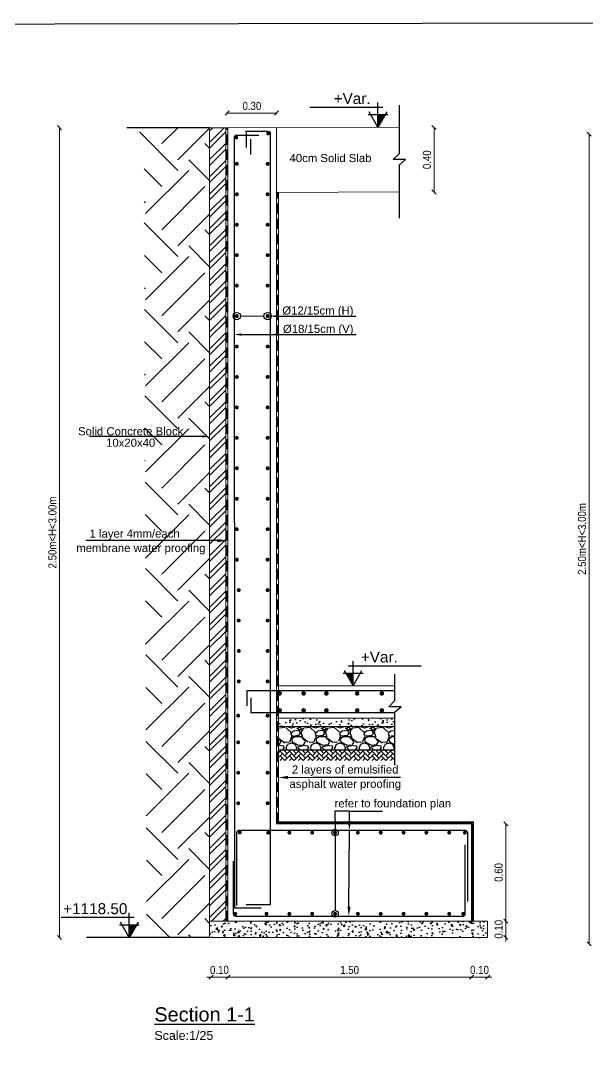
# Model space of a CAD drawing. Header units: metres. Extents: x -55 to 193, y -43 to 92.
# Drawn here: x 130.35 to 144.3, y 38.95 to 64.68 of the extents above; entities that cross this region are included whole.
import ezdxf
from ezdxf import colors
from ezdxf.entities.mleader import LeaderData, LeaderLine
from ezdxf.enums import TextEntityAlignment as Align
from ezdxf.math import Vec2, Vec3

# ---------------------------------------------------------------- set-up
doc = ezdxf.new("R2010")
doc.units = ezdxf.units.M
doc.header["$MEASUREMENT"] = 0
doc.linetypes.add('HIDDEN', pattern=[0.375, 0.25, -0.125])
for name, color, linetype in [('A-LEVELS', 9, 'Continuous'), ('S-BAR', 6, 'Continuous'), ('S-BAR DOT', 6, 'Continuous'), ('S-CONCRETE PLANS', 4, 'Continuous'), ('S-HATCH', 9, 'Continuous'), ('S-Leaders', 137, 'Continuous'), ('S-Steel', 3, 'Continuous'), ('S-SYMPOLS', 6, 'Continuous'), ('S-TEXT SUB TITLE', 2, 'Continuous'), ('S-WATER PROOF', 8, 'HIDDEN')]:
    doc.layers.add(name, color=color, linetype=linetype)
for name, color, linetype, lineweight in [('S-CONCRETE', 2, 'Continuous', 15), ('S-CONCRETE DETAILS', 2, 'Continuous', 15), ('S-DIMENSIONS', 134, 'Continuous', 13), ('S-TEXT-STEEL', 255, 'Continuous', 15)]:
    doc.layers.add(name, color=color, linetype=linetype, lineweight=lineweight)
doc.styles.add('ARIAL', font='arial.ttf')
doc.styles.add('Site 1-200 (m)', font='arial.ttf', dxfattribs={"width": 0.85, "height": 0.2})
doc.styles.get("Standard").update_dxf_attribs({"font": 'arial.ttf'})
doc.styles.add('Tahoma', font='arial.ttf')
doc.linetypes.add('ZIGZAG', pattern='A,0.0001,-0.2,[131,ltypeshp.shx,S=0.2,R=0,X=-0.2,Y=0],-0.4,[131,ltypeshp.shx,S=0.2,R=180,X=0.2,Y=0],-0.2', length=0.8001)
doc.dimstyles.new('1-25--', dxfattribs={"dimtxt": 0.36, "dimasz": 0.1, "dimexe": 0.144, "dimexo": 0.144, "dimgap": 0.072, "dimtad": 1, "dimlfac": 0.25, "dimzin": 1, "dimdsep": 46, "dimtxsty": 'Site 1-200 (m)', "dimblk": 'OBLIQUE', "dimcen": 90, "dimse1": 1, "dimse2": 1, "dimclrd": 256, "dimclrt": 256, "dimadec": 3, "dimazin": 0, "dimtfac": 1, "dimtix": 1, "dimtmove": 2, "dimatfit": 3, "dimfxl": 0.144, "dimtolj": 1, "dimlwd": -1, "dimarcsym": 0})

# ---------------------------------------------------------------- blocks, each defined once
blk = doc.blocks.new('LEV')
at = {"layer": 'A-LEVELS'}
blk.add_hatch(color=254, dxfattribs=at).paths.add_polyline_path([(0.117, 0.203), (0, 0.203), (0, 0)])
for p, q in [((0, 0), (0, 0.405)), ((0.081, 0.324), (-1.119, 0.324)), ((0, 0.203), (-0.162, 0.203)), ((0, 0), (-0.145, 0.251)), ((0.145, 0.251), (0, 0)), ((0.162, 0.203), (0, 0.203))]:
    blk.add_line(p, q, dxfattribs=at)
blk = doc.blocks.new('ELEVATION LEVEL')
at = {"layer": 'A-LEVELS', "xscale": -1}
blk.add_blockref('LEV', (0, 0), dxfattribs=at)
at = {"layer": 'A-LEVELS', "style": 'ARIAL'}
blk.add_attdef('+651.35', (0.113, 0.425), '', height=0.22, rotation=359.9993, dxfattribs=at)
blk = doc.blocks.new('_OBLIQUE')
at = {"color": 0, "linetype": 'ByBlock'}
blk.add_line((-0.5, -0.5), (0.5, 0.5), dxfattribs=at)
blk = doc.blocks.new('*D81')
at = {"layer": 'S-DIMENSIONS', "transparency": 16777216}
blk.add_line((135.447, 41.122), (141.447, 41.122), dxfattribs=at)
at = {"layer": 'S-DIMENSIONS', "transparency": 16777216, "xscale": 0.1, "yscale": 0.1, "zscale": 0.1, "rotation": 180}
blk.add_blockref('_OBLIQUE', (135.447, 41.122), dxfattribs=at)
at = {"layer": 'S-DIMENSIONS', "transparency": 16777216, "xscale": 0.1, "yscale": 0.1, "zscale": 0.1}
blk.add_blockref('_OBLIQUE', (141.447, 41.122), dxfattribs=at)
at = {"layer": 'S-DIMENSIONS', "transparency": 16777216, "insert": (138.447, 41.296), "char_height": 0.2, "attachment_point": 5, "style": 'Site 1-200 (m)'}
blk.add_mtext('\\A1;1.50', dxfattribs=at)
blk = doc.blocks.new('*D82')
at = {"layer": 'S-DIMENSIONS', "transparency": 16777216}
blk.add_line((142.292, 42.499), (142.292, 44.899), dxfattribs=at)
at = {"layer": 'S-DIMENSIONS', "transparency": 16777216, "xscale": 0.1, "yscale": 0.1, "zscale": 0.1}
for p, rotation in [((142.292, 44.899), 90), ((142.292, 42.499), 270)]:
    blk.add_blockref('_OBLIQUE', p, dxfattribs=dict(at, rotation=rotation))
at = {"layer": 'S-DIMENSIONS', "transparency": 16777216, "insert": (142.118, 43.699), "char_height": 0.2, "attachment_point": 5, "rotation": 90, "style": 'Site 1-200 (m)'}
blk.add_mtext('\\A1;0.60', dxfattribs=at)
blk = doc.blocks.new('*D182')
at = {"layer": 'S-DIMENSIONS', "transparency": 16777216}
for p, q in [((135.033, 41.122), (134.933, 41.122)), ((135.447, 41.122), (135.033, 41.122)), ((135.447, 41.122), (135.547, 41.122))]:
    blk.add_line(p, q, dxfattribs=at)
at = {"layer": 'S-DIMENSIONS', "transparency": 16777216, "xscale": 0.1, "yscale": 0.1, "zscale": 0.1}
blk.add_blockref('_OBLIQUE', (135.033, 41.122), dxfattribs=at)
at = {"layer": 'S-DIMENSIONS', "transparency": 16777216, "xscale": 0.1, "yscale": 0.1, "zscale": 0.1, "rotation": 180}
blk.add_blockref('_OBLIQUE', (135.447, 41.122), dxfattribs=at)
at = {"layer": 'S-DIMENSIONS', "transparency": 16777216, "insert": (135.24, 41.296), "char_height": 0.2, "attachment_point": 5, "style": 'Site 1-200 (m)'}
blk.add_mtext('\\A1;0.10', dxfattribs=at)
blk = doc.blocks.new('*D183')
at = {"layer": 'S-DIMENSIONS', "transparency": 16777216}
for p, q in [((142.292, 42.499), (142.292, 42.599)), ((142.292, 42.499), (142.292, 42.099)), ((142.292, 42.099), (142.292, 41.999))]:
    blk.add_line(p, q, dxfattribs=at)
at = {"layer": 'S-DIMENSIONS', "transparency": 16777216, "xscale": 0.1, "yscale": 0.1, "zscale": 0.1}
for p, rotation in [((142.292, 42.499), 270), ((142.292, 42.099), 90)]:
    blk.add_blockref('_OBLIQUE', p, dxfattribs=dict(at, rotation=rotation))
at = {"layer": 'S-DIMENSIONS', "transparency": 16777216, "insert": (142.118, 42.299), "char_height": 0.2, "attachment_point": 5, "rotation": 90, "style": 'Site 1-200 (m)'}
blk.add_mtext('\\A1;0.10', dxfattribs=at)
blk = doc.blocks.new('*D228')
at = {"layer": 'S-DIMENSIONS', "transparency": 16777216}
for p, q in [((141.447, 41.122), (141.347, 41.122)), ((141.447, 41.122), (141.847, 41.122)), ((141.847, 41.122), (141.947, 41.122))]:
    blk.add_line(p, q, dxfattribs=at)
at = {"layer": 'S-DIMENSIONS', "transparency": 16777216, "xscale": 0.1, "yscale": 0.1, "zscale": 0.1}
blk.add_blockref('_OBLIQUE', (141.447, 41.122), dxfattribs=at)
at = {"layer": 'S-DIMENSIONS', "transparency": 16777216, "xscale": 0.1, "yscale": 0.1, "zscale": 0.1, "rotation": 180}
blk.add_blockref('_OBLIQUE', (141.847, 41.122), dxfattribs=at)
at = {"layer": 'S-DIMENSIONS', "transparency": 16777216, "insert": (141.647, 41.296), "char_height": 0.2, "attachment_point": 5, "style": 'Site 1-200 (m)'}
blk.add_mtext('\\A1;0.10', dxfattribs=at)
blk = doc.blocks.new('*D229')
at = {"layer": 'S-DIMENSIONS', "transparency": 16777216}
blk.add_line((144.346, 41.939), (144.346, 61.885), dxfattribs=at)
at = {"layer": 'S-DIMENSIONS', "transparency": 16777216, "xscale": 0.1, "yscale": 0.1, "zscale": 0.1}
for p, rotation in [((144.346, 61.885), 90), ((144.346, 41.939), 270)]:
    blk.add_blockref('_OBLIQUE', p, dxfattribs=dict(at, rotation=rotation))
at = {"layer": 'S-DIMENSIONS', "transparency": 16777216, "insert": (144.172, 51.912), "char_height": 0.2, "attachment_point": 5, "rotation": 90, "style": 'Site 1-200 (m)'}
blk.add_mtext('\\A1;2.50m<H<3.00m', dxfattribs=at)
blk = doc.blocks.new('*D230')
at = {"layer": 'S-DIMENSIONS', "transparency": 16777216}
blk.add_line((131.301, 42.099), (131.301, 62.045), dxfattribs=at)
at = {"layer": 'S-DIMENSIONS', "transparency": 16777216, "xscale": 0.1, "yscale": 0.1, "zscale": 0.1}
for p, rotation in [((131.301, 62.045), 90), ((131.301, 42.099), 270)]:
    blk.add_blockref('_OBLIQUE', p, dxfattribs=dict(at, rotation=rotation))
at = {"layer": 'S-DIMENSIONS', "transparency": 16777216, "insert": (131.127, 52.072), "char_height": 0.2, "attachment_point": 5, "rotation": 90, "style": 'Site 1-200 (m)'}
blk.add_mtext('\\A1;2.50m<H<3.00m', dxfattribs=at)
blk = doc.blocks.new('*D242')
at = {"layer": 'S-DIMENSIONS', "transparency": 16777216}
blk.add_line((135.433, 62.406), (136.647, 62.406), dxfattribs=at)
at = {"layer": 'S-DIMENSIONS', "transparency": 16777216, "xscale": 0.1, "yscale": 0.1, "zscale": 0.1, "rotation": 180}
blk.add_blockref('_OBLIQUE', (135.433, 62.406), dxfattribs=at)
at = {"layer": 'S-DIMENSIONS', "transparency": 16777216, "xscale": 0.1, "yscale": 0.1, "zscale": 0.1}
blk.add_blockref('_OBLIQUE', (136.647, 62.406), dxfattribs=at)
at = {"layer": 'S-DIMENSIONS', "transparency": 16777216, "insert": (136.04, 62.58), "char_height": 0.2, "attachment_point": 5, "style": 'Site 1-200 (m)'}
blk.add_mtext('\\A1;0.30', dxfattribs=at)
blk = doc.blocks.new('*D244')
at = {"layer": 'S-DIMENSIONS', "transparency": 16777216}
blk.add_line((140.526, 60.461), (140.526, 62.048), dxfattribs=at)
at = {"layer": 'S-DIMENSIONS', "transparency": 16777216, "xscale": 0.1, "yscale": 0.1, "zscale": 0.1}
for p, rotation in [((140.526, 62.048), 90), ((140.526, 60.461), 270)]:
    blk.add_blockref('_OBLIQUE', p, dxfattribs=dict(at, rotation=rotation))
at = {"layer": 'S-DIMENSIONS', "transparency": 16777216, "insert": (140.352, 61.255), "char_height": 0.2, "attachment_point": 5, "rotation": 90, "style": 'Site 1-200 (m)'}
blk.add_mtext('\\A1;0.40', dxfattribs=at)

msp = doc.modelspace()

# ---------------------------------------------------------------- hatches: boundary and pattern name
at = {"layer": 'S-HATCH'}
h = msp.add_hatch(dxfattribs=at)
h.set_pattern_fill('EARTH', color=256, scale=6, angle=45)
h.set_pattern_definition([(45, (-6844.9278, -15.1138), (2e-16, 2.12132034), [1.5, -1.5]), (45, (-6845.3255, -14.716), (2e-16, 2.12132034), [1.5, -1.5]), (45, (-6845.7233, -14.3183), (2e-16, 2.12132034), [1.5, -1.5]), (135, (-6845.7233, -14.0531), (-2.12132034, 4e-16), [1.5, -1.5]), (135, (-6845.3255, -13.6554), (-2.12132034, 4e-16), [1.5, -1.5]), (135, (-6844.9278, -13.2576), (-2.12132034, 4e-16), [1.5, -1.5])])
h.paths.add_polyline_path([(133.382, 61.744), (133.447, 42.099), (134.997, 42.099), (134.997, 62.045), (133.208, 62.045), (133.382, 61.74)])
h = msp.add_hatch(dxfattribs=at)
h.set_pattern_fill('ANSI32', color=256, scale=0.8, style=0)
h.set_pattern_definition([(45, (0.54276, 91.8417), (-0.21213203, 0.21213203), []), (45, (0.68418, 91.8417), (-0.21213203, 0.21213203), [])])
h.paths.add_polyline_path([(135.397, 62.045), (134.997, 62.045), (134.997, 42.499), (135.397, 42.499)])
h = msp.add_hatch(dxfattribs=at)
h.set_pattern_fill('AR-CONC', color=256, scale=0.05, style=0)
h.set_pattern_definition([(50, (-216881.08423, -200734.4798), (0.3586300913, -0.0313760675), [0.0375, -0.4125]), (355, (-216881.08423, -200734.4798), (-0.0693756668, 0.37609606685), [0.03, -0.33]), (100.45144446, (-216881.05434, -200734.4824), (0.28925442336, 0.3447199955), [0.031870096, -0.350571056]), (46.1842, (-216881.08423, -200734.3798), (0.53362066534, -0.0827596404), [0.05625, -0.61875]), (96.6356355, (-216881.03976, -200734.3867), (0.4673309728, 0.4870593004), [0.047805171, -0.52585688]), (351.184164, (-216881.0842, -200734.3798), (0.4673309725, 0.4870593001), [0.045, -0.4950000005]), (21, (-216881.03423, -200734.4048), (0.29845352606, -0.20130944533), [0.0375, -0.4125]), (326, (-216881.03423, -200734.4048), (0.12165766596, 0.36257502252), [0.03, -0.33]), (71.45144474, (-216881.00935, -200734.42157), (0.42011118836, 0.1612655764), [0.031870095, -0.350571056]), (37.5, (-216881.08423, -200734.47979), (0.00607992766, 0.166446926916), [0, -0.326, 0, -0.335, 0, -0.33125]), (7.5, (-216881.08423, -200734.4798), (0.13153476872, 0.19720585594), [0, -0.191, 0, -0.3185, 0, -0.12625]), (327.5, (-216881.19573, -200734.47979), (0.266911218086, -0.01127743587), [0, -0.125, 0, -0.39, 0, -0.5175]), (317.5, (-216881.24573, -200734.4798), (0.29159308467, 0.05005249117), [0, -0.1625, 0, -0.259, 0, -0.3675])])
h.paths.add_polyline_path([(136.697, 47.293), (139.561, 47.293), (139.561, 47.493), (136.697, 47.493)])
h = msp.add_hatch(dxfattribs=at)
h.set_pattern_fill('GRAVEL', color=256, scale=0.6, style=0)
h.set_pattern_definition([(311.9872, (540.37464, 250.76538), (4.7999989393, -5.400000805), [0.0807216, -7.9914528]), (355.0303, (540.42864, 250.70538), (-7.2000006309, 0.5999947842), [0.1385208, -13.713555]), (47.4896, (540.56664, 250.69338), (-5.999994431, -6.6000052043), [0.0976728, -9.6696192]), (272.7263, (540.80064, 250.54338), (-0.5999976106, 12.000000177), [0.1261428, -12.4881348]), (247.1663, (540.80664, 250.41738), (3.0000059433, 7.199997847), [0.123693, -12.2456238]), (182.7263, (540.75864, 250.30338), (12.000000177, 0.5999976106), [0.1261428, -12.4881348]), (142.3058, (540.632639, 250.29738), (7.8000044074, -5.9999942431), [0.1668174, -16.5149094]), (107.7447, (540.500639, 250.39938), (-4.2000064576, 13.1999977387), [0.1574928, -15.5917926]), (58.5704, (540.45264, 250.54938), (4.8000049405, 7.7999970219), [0.12657, -12.5304438]), (4.7636, (540.51864, 250.65738), (-6.600000568, -0.5999949196), [0.1444992, -7.0804578]), (317.6026, (540.662639, 250.66938), (7.20000441064, -6.5999952492), [0.1868688, -18.500025]), (41.1859, (540.20664, 250.53738), (4.200001768, 3.599998388), [0.0637806, -6.3143064]), (8.5308, (540.25464, 250.57938), (-7.7999989709, -1.200004746), [0.1213422, -12.0129066]), (315, (540.37464, 250.5974), (1e-16, -0.6000002), [0.0848526, -0.7636752]), (336.8014, (540.41664, 250.66938), (-2.999999838, 1.200000795), [0.0456948, -4.523769]), (248.1986, (540.45864, 250.65138), (0.599999946, 1.800000164), [0.0646218, -3.1664772]), (149.0362, (540.43464, 250.59138), (-1.799998813, 1.20000149), [0.1049574, -3.3936138]), (18.4349, (540.34464, 250.64538), (-1.20000026, -0.59999904), [0.0758946, -1.8214722]), (163.6105, (540.80664, 250.65138), (-6.000001319, 1.799995626), [0.10632, -10.525707]), (109.6538, (540.70464, 250.68138), (2.3999971484, -6.6000012814), [0.0891966, -8.8304448]), (246.8014, (540.34464, 250.76538), (1.200000795, 2.999999838), [0.091389, -4.4780748]), (196.3895, (540.30864, 250.68138), (6.000001319, 1.799995626), [0.10632, -10.525707]), (200.556, (540.80664, 250.27938), (3.000001107, 1.199997598), [0.102528, -5.0238744]), (245.2249, (540.71064, 250.24338), (2.9999953135, 6.600002053), [0.0859068, -8.5047858]), (113.1986, (540.33864, 250.16538), (-1.200000795, 2.999999838), [0.091389, -4.4780748]), (162.646, (540.30264, 250.24938), (7.8000012115, -2.3999967014), [0.1005786, -9.9572544]), (110.556, (540.63264, 250.16538), (1.199997598, -3.000001107), [0.051264, -5.0751384]), (78.6901, (540.37464, 250.16538), (0.59999858, 2.40000045), [0.030594, -3.0288174]), (14.0362, (540.38064, 250.19538), (-1.800000328, -0.599998834), [0.123693, -2.35017]), (353.991, (540.50064, 250.22538), (-5.9999998505, 0.5999995905), [0.11463, -11.3483538]), (236.3099, (540.43464, 250.53738), (0.6000008, 1.199999735), [0.0865332, -2.0767974]), (186.8428, (540.386639, 250.46538), (-10.1999996193, -1.2000047988), [0.1510764, -14.9565378]), (119.0546, (540.23664, 250.44738), (2.400000016, -4.200000231), [0.0617736, -6.1156044]), (90, (540.20664, 250.5014), (0.6, 0.6), [0.036, -0.564]), (59.7436, (540.51264, 250.24338), (-2.399996932, -4.2000014735), [0.0833544, -8.252112]), (131.9872, (540.55464, 250.31538), (-4.7999989393, 5.400000805), [0.1614432, -7.9107312]), (180, (540.44664, 250.4354), (-0.6, 0.6), [0.156, -0.444]), (214.6952, (540.29064, 250.43538), (5.9999965554, 4.2000051658), [0.0948684, -9.3919644]), (285.9454, (540.21264, 250.38138), (0.599999934, -2.400000076), [0.0873612, -4.2807048]), (332.354, (540.23664, 250.29738), (11.3999974843, -6.0000046279), [0.142239, -14.0816844]), (4.5739, (540.362639, 250.23138), (7.800000335, 0.5999968807), [0.1504794, -14.8974444])])
h.paths.add_polyline_path([(139.561, 47.293), (139.561, 46.709), (136.697, 46.709), (136.697, 47.293)])
h = msp.add_hatch(dxfattribs=at)
h.set_pattern_fill('AR-HBONE', color=256, scale=0.02, style=0)
h.set_pattern_definition([(135, (540.80664, 250.16138), (0, 0.113137085), [0.24, -0.08]), (45, (540.75007, 250.21795), (0, 0.113137085), [0.24, -0.08])])
h.paths.add_polyline_path([(139.561, 46.459), (139.561, 46.709), (136.697, 46.709), (136.697, 46.459)])
at = {"layer": 'S-HATCH', "ltscale": 0.01}
h = msp.add_hatch(dxfattribs=at)
h.set_pattern_fill('AR-CONC', color=256, scale=0.05, style=0)
h.set_pattern_definition([(50, (-31.27275, 67.45203), (0.3586301, -0.03137607), [0.0375, -0.4125]), (355, (-31.27275, 67.45203), (-0.0693757, 0.3760961), [0.03, -0.33]), (100.45144, (-31.24286, 67.4494), (0.2892544, 0.34472), [0.0318701, -0.35057106]), (46.1842, (-31.27275, 67.55203), (0.5336207, -0.0827596), [0.05625, -0.61875]), (96.63564, (-31.2283, 67.54513), (0.467331, 0.4870593), [0.0478052, -0.5258569]), (351.18416, (-31.27275, 67.552), (0.467331, 0.4870593), [0.045, -0.495]), (21, (-31.22275, 67.52703), (0.29845353, -0.20130945), [0.0375, -0.4125]), (326, (-31.22275, 67.52703), (0.1216577, 0.362575), [0.03, -0.33]), (71.45144, (-31.19788, 67.51025), (0.4201112, 0.1612656), [0.0318701, -0.35057106]), (37.5, (-31.27275, 67.45203), (0.00607993, 0.16644693), [0, -0.326, 0, -0.335, 0, -0.33125]), (7.5, (-31.27275, 67.45203), (0.13153477, 0.19720586), [0, -0.191, 0, -0.3185, 0, -0.12625]), (327.5, (-31.38425, 67.45203), (0.26691122, -0.01127744), [0, -0.125, 0, -0.39, 0, -0.5175]), (317.5, (-31.43425, 67.45203), (0.2915931, 0.0500525), [0, -0.1625, 0, -0.259, 0, -0.3675])])
h.paths.add_polyline_path([(134.997, 42.499), (134.997, 42.099), (141.847, 42.099), (141.847, 42.499)])

# ---------------------------------------------------------------- linework, layer by layer
at = {"layer": 'A-LEVELS'}
msp.add_line((134.997, 42.099, -7.168), (131.969, 42.099, -7.168), dxfattribs=at)
at = {"layer": 'S-BAR', "const_width": 0.0495, "elevation": -7.168}
for points in [[(135.677, 61.804, 1), (135.631, 61.804, 1)], [(135.677, 61.804, 1), (135.631, 61.804, 1)], [(136.417, 61.904, -1), (136.463, 61.904, -1)], [(136.417, 61.904, -1), (136.463, 61.904, -1)], [(135.691, 61.154, 1), (135.645, 61.154, 1)], [(135.691, 61.154, 1), (135.645, 61.154, 1)], [(136.403, 61.154, -1), (136.45, 61.154, -1)], [(136.403, 61.154, -1), (136.45, 61.154, -1)], [(135.691, 60.404, 1), (135.645, 60.404, 1)], [(135.691, 60.404, 1), (135.645, 60.404, 1)], [(136.403, 60.404, -1), (136.45, 60.404, -1)], [(136.403, 60.404, -1), (136.45, 60.404, -1)], [(135.691, 59.654, 1), (135.645, 59.654, 1)], [(135.691, 59.654, 1), (135.645, 59.654, 1)], [(136.403, 59.654, -1), (136.45, 59.654, -1)], [(136.403, 59.654, -1), (136.45, 59.654, -1)], [(135.691, 58.904, 1), (135.645, 58.904, 1)], [(135.691, 58.904, 1), (135.645, 58.904, 1)], [(136.403, 58.904, -1), (136.45, 58.904, -1)], [(136.403, 58.904, -1), (136.45, 58.904, -1)], [(135.691, 58.154, 1), (135.645, 58.154, 1)], [(135.691, 58.154, 1), (135.645, 58.154, 1)], [(136.403, 58.154, -1), (136.45, 58.154, -1)], [(136.403, 58.154, -1), (136.45, 58.154, -1)], [(135.691, 57.404, 1), (135.645, 57.404, 1)], [(135.691, 57.404, 1), (135.645, 57.404, 1)], [(136.403, 57.404, -1), (136.45, 57.404, -1)], [(136.403, 57.404, -1), (136.45, 57.404, -1)], [(135.691, 56.654, 1), (135.645, 56.654, 1)], [(135.691, 56.654, 1), (135.645, 56.654, 1)], [(136.403, 56.654, -1), (136.45, 56.654, -1)], [(136.403, 56.654, -1), (136.45, 56.654, -1)], [(135.691, 55.904, 1), (135.645, 55.904, 1)], [(135.691, 55.904, 1), (135.645, 55.904, 1)], [(136.403, 55.904, -1), (136.45, 55.904, -1)], [(136.403, 55.904, -1), (136.45, 55.904, -1)], [(135.691, 55.154, 1), (135.645, 55.154, 1)], [(135.691, 55.154, 1), (135.645, 55.154, 1)], [(136.403, 55.154, -1), (136.45, 55.154, -1)], [(136.403, 55.154, -1), (136.45, 55.154, -1)], [(135.691, 54.404, 1), (135.645, 54.404, 1)], [(135.691, 54.404, 1), (135.645, 54.404, 1)], [(136.403, 54.404, -1), (136.45, 54.404, -1)], [(136.403, 54.404, -1), (136.45, 54.404, -1)], [(135.691, 53.654, 1), (135.645, 53.654, 1)], [(135.691, 53.654, 1), (135.645, 53.654, 1)], [(136.403, 53.654, -1), (136.45, 53.654, -1)], [(136.403, 53.654, -1), (136.45, 53.654, -1)], [(135.691, 52.904, 1), (135.645, 52.904, 1)], [(135.691, 52.904, 1), (135.645, 52.904, 1)], [(136.403, 52.904, -1), (136.45, 52.904, -1)], [(136.403, 52.904, -1), (136.45, 52.904, -1)], [(135.691, 52.154, 1), (135.645, 52.154, 1)], [(135.691, 52.154, 1), (135.645, 52.154, 1)], [(136.403, 52.154, -1), (136.45, 52.154, -1)], [(136.403, 52.154, -1), (136.45, 52.154, -1)], [(135.691, 51.404, 1), (135.645, 51.404, 1)], [(135.691, 51.404, 1), (135.645, 51.404, 1)], [(136.403, 51.404, -1), (136.45, 51.404, -1)], [(136.403, 51.404, -1), (136.45, 51.404, -1)], [(135.739, 50.654, 1), (135.692, 50.654, 1)], [(135.739, 50.654, 1), (135.692, 50.654, 1)], [(136.403, 50.654, -1), (136.45, 50.654, -1)], [(136.403, 50.654, -1), (136.45, 50.654, -1)], [(135.739, 49.904, 1), (135.692, 49.904, 1)], [(135.739, 49.904, 1), (135.692, 49.904, 1)], [(136.403, 49.904, -1), (136.45, 49.904, -1)], [(136.403, 49.904, -1), (136.45, 49.904, -1)], [(135.741, 49.154, 1), (135.694, 49.154, 1)], [(135.741, 49.154, 1), (135.694, 49.154, 1)], [(136.403, 49.154, -1), (136.45, 49.154, -1)], [(136.403, 49.154, -1), (136.45, 49.154, -1)], [(135.741, 48.404, 1), (135.694, 48.404, 1)], [(135.741, 48.404, 1), (135.694, 48.404, 1)], [(136.403, 48.404, -1), (136.45, 48.404, -1)], [(136.403, 48.404, -1), (136.45, 48.404, -1)], [(135.726, 47.561, 1), (135.68, 47.561, 1)], [(135.726, 47.561, 1), (135.68, 47.561, 1)], [(136.403, 47.561, -1), (136.45, 47.561, -1)], [(136.403, 47.561, -1), (136.45, 47.561, -1)], [(135.726, 46.904, 1), (135.68, 46.904, 1)], [(135.726, 46.904, 1), (135.68, 46.904, 1)], [(136.403, 46.904, -1), (136.45, 46.904, -1)], [(136.403, 46.904, -1), (136.45, 46.904, -1)], [(135.726, 46.154, 1), (135.68, 46.154, 1)], [(135.726, 46.154, 1), (135.68, 46.154, 1)], [(136.403, 46.154, -1), (136.45, 46.154, -1)], [(136.403, 46.154, -1), (136.45, 46.154, -1)], [(135.726, 45.404, 1), (135.68, 45.404, 1)], [(135.726, 45.404, 1), (135.68, 45.404, 1)], [(136.403, 45.404, -1), (136.45, 45.404, -1)], [(136.403, 45.404, -1), (136.45, 45.404, -1)], [(135.765, 44.683, 1), (135.718, 44.683, 1)], [(136.465, 44.679, 1), (136.418, 44.679, 1)], [(136.986, 44.679, 1), (136.94, 44.679, 1)], [(137.549, 44.679, 1), (137.502, 44.679, 1)], [(138.111, 44.679, 1), (138.065, 44.679, 1)], [(138.674, 44.679, 1), (138.627, 44.679, 1)], [(139.236, 44.679, 1), (139.19, 44.679, 1)], [(139.799, 44.679, 1), (139.753, 44.679, 1)], [(140.362, 44.679, 1), (140.315, 44.679, 1)], [(140.924, 44.679, 1), (140.878, 44.679, 1)], [(141.261, 44.679, -1), (141.307, 44.679, -1)], [(135.655, 42.68, -1), (135.609, 42.68, -1)], [(136.424, 42.68, -1), (136.377, 42.68, -1)], [(136.986, 42.68, -1), (136.94, 42.68, -1)], [(137.549, 42.68, -1), (137.502, 42.68, -1)], [(138.111, 42.68, -1), (138.065, 42.68, -1)], [(138.674, 42.68, -1), (138.627, 42.68, -1)], [(139.236, 42.68, -1), (139.19, 42.68, -1)], [(139.799, 42.68, -1), (139.753, 42.68, -1)], [(140.362, 42.68, -1), (140.315, 42.68, -1)], [(140.924, 42.68, -1), (140.878, 42.68, -1)], [(141.269, 42.68, -1), (141.223, 42.68, -1)]]:
    msp.add_lwpolyline(points, format="xyb", close=True, dxfattribs=at)
at = {"layer": 'S-BAR DOT', "const_width": 0.06, "elevation": -7.168}
for points in [[(136.75, 48.108, -1), (136.699, 48.108, -1)], [(137.34, 48.108, -1), (137.289, 48.108, -1)], [(137.901, 48.108, -1), (137.849, 48.108, -1)], [(138.66, 48.108, -1), (138.609, 48.108, -1)], [(139.265, 48.108, -1), (139.214, 48.108, -1)], [(136.75, 47.69, 1), (136.699, 47.69, 1)], [(137.34, 47.69, 1), (137.289, 47.69, 1)], [(137.901, 47.69, 1), (137.849, 47.69, 1)], [(138.66, 47.69, 1), (138.609, 47.69, 1)], [(139.265, 47.69, 1), (139.214, 47.69, 1)]]:
    msp.add_lwpolyline(points, format="xyb", close=True, dxfattribs=at)
at = {"layer": 'S-CONCRETE'}
for p, q in [((135.447, 62.045, -7.168), (139.674, 62.061, -7.168)), ((135.447, 44.499, -7.168), (135.447, 62.045, -7.168)), ((136.647, 48.299, -7.168), (136.647, 62.05, -7.168)), ((136.647, 60.45, -7.168), (139.68, 60.462, -7.168)), ((136.647, 44.899, -7.168), (136.647, 48.299, -7.168)), ((139.561, 48.299, -7.168), (136.647, 48.299, -7.168)), ((136.647, 47.499, -7.168), (139.561, 47.499, -7.168)), ((141.447, 44.899, -7.168), (136.647, 44.899, -7.168)), ((141.447, 44.899, -7.168), (141.447, 42.499, -7.168)), ((135.397, 44.549, -7.168), (135.397, 42.499, -7.168)), ((135.447, 44.499, -7.168), (135.447, 42.499, -7.168)), ((141.847, 42.499, -7.168), (134.997, 42.499, -7.168)), ((134.997, 42.499, -7.168), (134.997, 42.099, -7.168)), ((141.847, 42.499, -7.168), (141.847, 42.099, -7.168)), ((141.847, 42.099, -7.168), (134.997, 42.099, -7.168))]:
    msp.add_line(p, q, dxfattribs=at)
at = {"layer": 'S-CONCRETE', "elevation": -7.168}
for points in [[(134.997, 62.045), (134.997, 42.499)], [(135.397, 62.045), (135.397, 44.549)]]:
    msp.add_lwpolyline(points, dxfattribs=at)
at = {"layer": 'S-CONCRETE DETAILS', "ltscale": 0.05}
for p, q in [((135.447, 62.045, -7.168), (134.997, 62.045, -7.168)), ((139.561, 47.293, -7.168), (136.697, 47.293, -7.168))]:
    msp.add_line(p, q, dxfattribs=at)
at = {"layer": 'S-CONCRETE DETAILS', "elevation": -7.168}
msp.add_lwpolyline([(136.697, 60.45), (136.697, 44.949), (141.497, 44.949), (141.497, 42.499)], dxfattribs=at)
at = {"layer": 'S-CONCRETE PLANS', "elevation": 26.423}
msp.add_lwpolyline([(90.431, 64.525), (171.925, 64.675), (171.925, 11.425), (90.281, 11.425)], close=True, dxfattribs=at)
at = {"layer": 'S-DIMENSIONS'}
msp.add_line((135.758, 57.404, -7.168), (136.336, 57.404, -7.168), dxfattribs=at)
at = {"layer": 'S-HATCH'}
for p, q in [((134.997, 62.045, -7.168), (132.961, 62.045, -7.168)), ((139.561, 46.709, -7.168), (136.697, 46.709, -7.168))]:
    msp.add_line(p, q, dxfattribs=at)
at = {"layer": 'S-HATCH', "linetype": 'ZIGZAG', "ltscale": 0.1}
for p, q in [((141.497, 44.924, -7.168), (136.672, 44.924, -7.168)), ((141.472, 42.499, -7.168), (141.472, 44.899, -7.168)), ((135.397, 44.524, -7.168), (135.407, 44.524, -7.168))]:
    msp.add_line(p, q, dxfattribs=at)
at = {"layer": 'S-Leaders', "ltscale": 0.05}
for p, q in [((138.083, 45.211, -7.168), (138.088, 44.761, -7.168)), ((138.441, 45.211, -7.168), (138.083, 45.211, -7.168)), ((138.088, 44.656, -7.168), (138.088, 42.76, -7.168))]:
    msp.add_line(p, q, dxfattribs=at)
for centre, radius in [((135.668, 57.404, -7.168), 0.09), ((136.426, 57.404, -7.168), 0.09), ((138.088, 44.679, -7.168), 0.08), ((138.088, 42.68, -7.168), 0.08)]:
    msp.add_circle(centre, radius, dxfattribs=at)
at = {"layer": 'S-Steel'}
for p, q in [((135.902, 61.928, -7.168), (135.902, 61.557, -7.168)), ((136.002, 61.758, -7.168), (136.002, 61.387, -7.168)), ((139.561, 48.17, -7.168), (135.915, 48.17, -7.168)), ((135.915, 48.17, -7.168), (135.915, 47.799, -7.168)), ((136.015, 48, -7.168), (136.015, 47.629, -7.168)), ((139.561, 47.629, -7.168), (136.015, 47.629, -7.168))]:
    msp.add_line(p, q, dxfattribs=at)
at = {"layer": 'S-Steel', "elevation": -7.168}
for points in [[(136.212, 61.856), (135.661, 61.856, 0.414214), (135.601, 61.796)], [(135.882, 61.956), (136.433, 61.956, -0.414214), (136.493, 61.896)], [(135.671, 42.887), (135.671, 44.683, -0.414214), (135.731, 44.743), (141.272, 44.737, -0.502149), (141.349, 44.679), (141.349, 42.983)], [(135.579, 43.979), (135.579, 42.683, 0.414214), (135.639, 42.623), (141.219, 42.625, 0.502149), (141.297, 42.683), (141.297, 44.379)]]:
    msp.add_lwpolyline(points, format="xyb", dxfattribs=at)
for points in [[(135.601, 61.796), (135.608, 42.824), (136.268, 42.824)], [(136.493, 61.896), (136.487, 42.902), (135.896, 42.902)]]:
    msp.add_lwpolyline(points, dxfattribs=at)
at = {"layer": 'S-SYMPOLS', "elevation": -7.168}
for points in [[(139.674, 59.818), (139.674, 61.131), (139.826, 61.258), (139.522, 61.258), (139.674, 61.409), (139.674, 62.597)], [(139.561, 46.341), (139.561, 47.654), (139.714, 47.781), (139.409, 47.781), (139.561, 47.931), (139.561, 48.583)]]:
    msp.add_lwpolyline(points, dxfattribs=at)
at = {"layer": 'S-WATER PROOF'}
for p, q in [((135.422, 42.499, -7.168), (135.422, 62.045, -7.168)), ((136.672, 44.924, -7.168), (136.672, 60.45, -7.168))]:
    msp.add_line(p, q, dxfattribs=at)

# ---------------------------------------------------------------- block references
at = {"layer": 'A-LEVELS', "color": 1}
ref = msp.add_blockref('ELEVATION LEVEL', (139.143, 62.058, -7.168), dxfattribs=dict(at, xscale=-1.5, yscale=1.5, zscale=1.5))
ref.add_attrib('+651.35', '+Var.', (138.054, 62.629, -7.168), dxfattribs={"height": 0.27, "rotation": 0.0007, "style": 'ARIAL'})
ref = msp.add_blockref('ELEVATION LEVEL', (138.534, 48.299, -7.168), dxfattribs=dict(at, xscale=1.5, yscale=1.5, zscale=1.5))
ref.add_attrib('+651.35', '+Var.', (138.723, 48.871, -7.168), dxfattribs={"height": 0.27, "rotation": 359.9993, "style": 'ARIAL'})
ref = msp.add_blockref('ELEVATION LEVEL', (133.019, 42.099, -7.168), dxfattribs=dict(at, xscale=-1.5, yscale=1.5, zscale=1.5))
ref.add_attrib('+651.35', '+1118.50', (131.39, 42.671, -7.168), dxfattribs={"height": 0.27, "rotation": 0.0007, "style": 'ARIAL'})

# ---------------------------------------------------------------- texts
at = {"layer": 'S-TEXT SUB TITLE', "insert": (140.532, 40.377, -7.168), "char_height": 0.35, "width": 13.78777, "attachment_point": 2, "style": 'Tahoma'}
msp.add_mtext('\\pxql;{\\LSection 1-1\\P\\H0.62857x;\\lScale:1/25}', dxfattribs=at)
at = {"layer": 'S-TEXT-STEEL', "style": 'Tahoma'}
for s, p in [('40cm Solid Slab', (136.967, 61.197, -652.947)), ('1 layer 4mm/each    ', (132.041, 51.946, -7.168)), ('membrane water proofing', (131.714, 51.592, -7.168)), ('2 layers of emulsified   ', (137.026, 46.135, -7.168)), ('asphalt water proofing', (136.965, 45.781, -7.168))]:
    msp.add_text(s, height=0.2, dxfattribs=at).set_placement(p)
at = {"layer": 'S-TEXT-STEEL', "ltscale": 0.05, "style": 'ARIAL'}
for s, p in [('%%C12/15cm (H)', (137.666, 57.516, -7.168)), ('%%C18/15cm (V)', (137.674, 57.064, -7.168)), ('Solid Concrete Block', (133.054, 54.57, -7.168)), ('10x20x40', (133.054, 54.284, -7.168))]:
    msp.add_text(s, height=0.2, dxfattribs=at).set_placement(p, align=Align.MIDDLE)
at = {"layer": 'S-TEXT-STEEL', "ltscale": 0.05, "insert": (138.076, 45.501, -7.168), "char_height": 0.2, "width": 3.13283, "attachment_point": 1, "style": 'ARIAL'}
msp.add_mtext('refer to foundation plan', dxfattribs=at)

# ---------------------------------------------------------------- dimensions: what is measured, and where the dimension line sits
at = {"layer": 'S-DIMENSIONS'}
for base, p1, p2, picture, middle in [((136.647, 62.406, 19.254), (135.433, 62.025, -7.168), (136.647, 61.215, -7.168), '*D242', (136.04, 62.58, 19.254)), ((135.033, 41.122, -7.168), (135.447, 42.499, -7.168), (135.033, 42.499, -7.168), '*D182', (135.24, 41.296, -7.168)), ((141.447, 41.122, -7.168), (135.447, 42.499, -7.168), (141.447, 42.499, -7.168), '*D81', (138.447, 41.296, -7.168)), ((141.847, 41.122, -7.168), (141.447, 42.499, -7.168), (141.847, 42.499, -7.168), '*D228', (141.647, 41.296, -7.168))]:
    dim = msp.add_linear_dim(base=base, p1=p1, p2=p2, dimstyle='1-25--', dxfattribs=at)
    dim.commit()
    dim.dimension.update_dxf_attribs({"geometry": picture, "text_midpoint": middle})
for base, p1, p2, picture, middle in [((131.301, 62.045, 19.254), (134.997, 42.099, -7.168), (135.009, 62.045, -7.168), '*D230', (131.127, 52.072, 19.254)), ((144.346, 61.885), (148.042, 41.939, -26.423), (148.054, 61.885, -26.423), '*D229', (144.172, 51.912))]:
    dim = msp.add_linear_dim(base=base, p1=p1, p2=p2, angle=90, text='2.50m<H<3.00m', dimstyle='1-25--', dxfattribs=at)
    dim.commit()
    dim.dimension.update_dxf_attribs({"geometry": picture, "text_midpoint": middle})
for base, p1, p2, picture, middle in [((140.526, 62.048, -652.947), (139.674, 60.461, -7.168), (139.674, 62.048, -7.168), '*D244', (140.352, 61.255, -652.947)), ((142.292, 44.899, -7.168), (141.447, 42.499, -7.168), (141.447, 44.899, -7.168), '*D82', (142.118, 43.699, -7.168)), ((142.292, 42.099, -7.168), (141.847, 42.499, -7.168), (141.847, 42.099, -7.168), '*D183', (142.118, 42.299, -7.168))]:
    dim = msp.add_linear_dim(base=base, p1=p1, p2=p2, angle=90, dimstyle='1-25--', dxfattribs=at)
    dim.commit()
    dim.dimension.update_dxf_attribs({"geometry": picture, "text_midpoint": middle})

# ---------------------------------------------------------------- leaders
at = {"layer": 'S-Leaders', "ltscale": 0.05}
ml = msp.add_multileader_mtext('Standard', dxfattribs=at)
ml.set_content(' ', color=256)
ml.set_leader_properties()
ml.build(insert=Vec2(0, 0))
ml.multileader.update_dxf_attribs({"text_right_attachment_type": 6, "dogleg_length": 0.36, "arrow_head_size": 0.18})
ctx = ml.context
ctx.base_point, ctx.char_height, ctx.arrow_head_size, ctx.landing_gap_size, ctx.plane_origin = Vec3(138.601, 57.401, -7.168), 0.18, 0.18, 0.09, Vec3(136.634, 62.005, -7.168)
ctx.right_attachment = 6
notes = []
notes.append((ctx, [(0, (1, 1, 0), (137.568, 57.401, -7.168), (1, 0), 1.033, [(0, [(136.484, 57.401, -7.168)], 0, [])])]))
ctx.mtext.insert, ctx.mtext.flow_direction = Vec3(138.691, 57.491, -7.168), 5
ml = msp.add_multileader_mtext('Standard', dxfattribs=at)
ml.set_content(' ', color=256)
ml.set_leader_properties()
ml.build(insert=Vec2(0, 0))
ml.multileader.update_dxf_attribs({"text_right_attachment_type": 6, "dogleg_length": 0.36, "arrow_head_size": 0.18})
ctx = ml.context
ctx.base_point, ctx.char_height, ctx.arrow_head_size, ctx.landing_gap_size, ctx.plane_origin = Vec3(138.129, 56.949, -7.168), 0.18, 0.18, 0.09, Vec3(136.161, 61.553, -7.168)
ctx.right_attachment = 6
notes.append((ctx, [(0, (1, 1, 0), (137.095, 56.949, -7.168), (1, 0), 1.033, [(0, [(135.602, 56.949, -7.168)], 0, [])])]))
ctx.mtext.insert, ctx.mtext.flow_direction = Vec3(138.219, 57.039, -7.168), 5
ml = msp.add_multileader_mtext('Standard', dxfattribs=at)
ml.set_content(' ', color=256)
ml.set_leader_properties()
ml.build(insert=Vec2(0, 0))
ml.multileader.update_dxf_attribs({"text_right_attachment_type": 6, "dogleg_length": 0.36, "arrow_head_size": 0.18})
ctx = ml.context
ctx.base_point, ctx.char_height, ctx.arrow_head_size, ctx.landing_gap_size, ctx.plane_origin = Vec3(138.609, 56.949, -7.168), 0.18, 0.18, 0.09, Vec3(136.642, 61.553, -7.168)
ctx.right_attachment = 6
notes.append((ctx, [(0, (1, 1, 0), (137.576, 56.949, -7.168), (1, 0), 1.033, [(0, [(136.492, 56.949, -7.168)], 0, [])])]))
ctx.mtext.insert, ctx.mtext.flow_direction = Vec3(138.699, 57.039, -7.168), 5
ml = msp.add_multileader_mtext('Standard', dxfattribs=at)
ml.set_content(' ', color=256)
ml.set_leader_properties()
ml.build(insert=Vec2(0, 0))
ml.multileader.update_dxf_attribs({"text_right_attachment_type": 6, "dogleg_length": 0.36, "arrow_head_size": 0.18})
ctx = ml.context
ctx.base_point, ctx.char_height, ctx.arrow_head_size, ctx.landing_gap_size, ctx.plane_origin = Vec3(131.936, 54.528, -7.168), 0.18, 0.18, 0.09, Vec3(134.945, 67.148, -7.168)
ctx.right_attachment, ctx.text_align_type = 6, 2
notes.append((ctx, [(0, (1, 1, 0), (134.011, 54.438, -7.168), (-1, 0), 1.825, [(0, [(134.997, 54.438, -7.168)], 0, [])])]))
ctx.mtext.insert, ctx.mtext.alignment, ctx.mtext.flow_direction = Vec3(132.096, 54.618, -7.168), 3, 5
ml = msp.add_multileader_mtext('Standard', dxfattribs=at)
ml.set_content('{\\fISOCPEUR|b0|i0|c0|p34; }', color=256, style='Tahoma')
ml.set_leader_properties(color=256)
ml.build(insert=Vec2(0, 0))
ml.multileader.update_dxf_attribs({"text_left_attachment_type": 6, "text_right_attachment_type": 6, "dogleg_length": 5, "arrow_head_size": 0.23})
ctx = ml.context
ctx.base_point, ctx.char_height, ctx.arrow_head_size, ctx.landing_gap_size, ctx.plane_origin = Vec3(131.869, 51.873, -7.168), 0.2, 0.23, 0.02, Vec3(138.02, 63.368, -7.168)
ctx.left_attachment, ctx.right_attachment, ctx.attachment_type = 6, 6, 1
notes.append((ctx, [(0, (1, 1, 0), (135.17, 51.873, -7.168), (-1, 0), 3.142, [(0, [(135.422, 51.87, -7.168)], 0, [])])]))
ctx.mtext.insert, ctx.mtext.flow_direction = Vec3(131.889, 52.073, -7.168), 5
ml = msp.add_multileader_mtext('Standard', dxfattribs=at)
ml.set_content(' ', color=256)
ml.set_leader_properties()
ml.build(insert=Vec2(0, 0))
ml.multileader.update_dxf_attribs({"text_right_attachment_type": 6, "dogleg_length": 0.36, "arrow_head_size": 0.18})
ctx = ml.context
ctx.base_point, ctx.char_height, ctx.arrow_head_size, ctx.landing_gap_size, ctx.plane_origin = Vec3(132.373, 51.963, -7.168), 0.18, 0.18, 0.09, Vec3(135.382, 64.583, -7.168)
ctx.right_attachment, ctx.text_align_type = 6, 2
notes.append((ctx, [(0, (1, 1, 0), (134.448, 51.873, -7.168), (-1, 0), 1.825, [(0, [(135.434, 51.873, -7.168)], 0, [])])]))
ctx.mtext.insert, ctx.mtext.alignment, ctx.mtext.flow_direction = Vec3(132.533, 52.053, -7.168), 3, 5
ml = msp.add_multileader_mtext('Standard', dxfattribs=at)
ml.set_content('{\\fISOCPEUR|b0|i0|c0|p34; }', color=256, style='Tahoma')
ml.set_leader_properties(color=256)
ml.build(insert=Vec2(0, 0))
ml.multileader.update_dxf_attribs({"text_left_attachment_type": 6, "text_right_attachment_type": 6, "dogleg_length": 5, "arrow_head_size": 0.23})
ctx = ml.context
ctx.base_point, ctx.char_height, ctx.arrow_head_size, ctx.landing_gap_size, ctx.plane_origin = Vec3(139.621, 46.045, -7.168), 0.2, 0.23, 0.02, Vec3(136.487, 46.038, -7.168)
ctx.left_attachment, ctx.right_attachment, ctx.attachment_type = 6, 6, 1
notes.append((ctx, [(0, (1, 1, 0), (137.544, 46.045, -7.168), (1, 0), 2.077, [(0, [(136.697, 46.038, -7.168)], 0, [])])]))
ctx.mtext.insert, ctx.mtext.flow_direction = Vec3(139.641, 46.245, -7.168), 5
ml = msp.add_multileader_mtext('Standard', dxfattribs=at)
ml.set_content('\\A1;{\\fISOCPEUR|b0|i0|c0|p34;         }', color=256, style='Tahoma')
ml.set_leader_properties(color=256)
ml.build(insert=Vec2(0, 0))
ml.multileader.update_dxf_attribs({"text_left_attachment_type": 6, "text_right_attachment_type": 6, "dogleg_length": 0.02, "arrow_head_size": 0.23})
ctx = ml.context
ctx.base_point, ctx.char_height, ctx.arrow_head_size, ctx.landing_gap_size, ctx.plane_origin = Vec3(138.678, 45.211, -7.168), 0.2, 0.23, 0.02, Vec3(166.981, 51.756, -7.168)
ctx.left_attachment, ctx.right_attachment, ctx.attachment_type = 6, 6, 1
notes.append((ctx, [(0, (1, 1, 0), (138.441, 45.211, -7.168), (1, 0), 0.237, [(0, [(138.441, 44.735, -7.168)], 0, []), (1, [(138.441, 44.735, -7.168)], 0, [])])]))
ctx.mtext.insert, ctx.mtext.flow_direction = Vec3(138.698, 45.411, -7.168), 5
ml = msp.add_multileader_mtext('Standard', dxfattribs=at)
ml.set_content('\\A1;{\\fISOCPEUR|b0|i0|c0|p34;         }', color=256, style='Tahoma')
ml.set_leader_properties(color=256)
ml.build(insert=Vec2(0, 0))
ml.multileader.update_dxf_attribs({"text_left_attachment_type": 6, "text_right_attachment_type": 6, "dogleg_length": 0.02, "arrow_head_size": 0.23})
ctx = ml.context
ctx.base_point, ctx.char_height, ctx.arrow_head_size, ctx.landing_gap_size, ctx.plane_origin = Vec3(138.678, 44.738, -7.168), 0.2, 0.23, 0.02, Vec3(166.981, 51.284, -7.168)
ctx.left_attachment, ctx.right_attachment, ctx.attachment_type = 6, 6, 1
notes.append((ctx, [(0, (1, 1, 0), (138.441, 44.738, -7.168), (1, 0), 0.237, [(0, [(138.429, 42.624, -7.168)], 0, []), (1, [(138.429, 42.624, -7.168)], 0, [])])]))
ctx.mtext.insert, ctx.mtext.flow_direction = Vec3(138.698, 44.938, -7.168), 5
for ctx, leaders in notes:
    for number, flags, end, landing, length, lines in leaders:
        leader = LeaderData()
        leader.index, (leader.has_last_leader_line, leader.has_dogleg_vector, leader.attachment_direction) = number, flags
        leader.last_leader_point, leader.dogleg_vector, leader.dogleg_length = Vec3(end), Vec3(landing), length
        for number, points, colour, breaks in lines:
            line = LeaderLine()
            line.index, line.vertices, line.color, line.breaks = number, Vec3.list(points), colors.encode_raw_color(colour), breaks
            leader.lines.append(line)
        ctx.leaders.append(leader)

doc.saveas('drawing.dxf')
